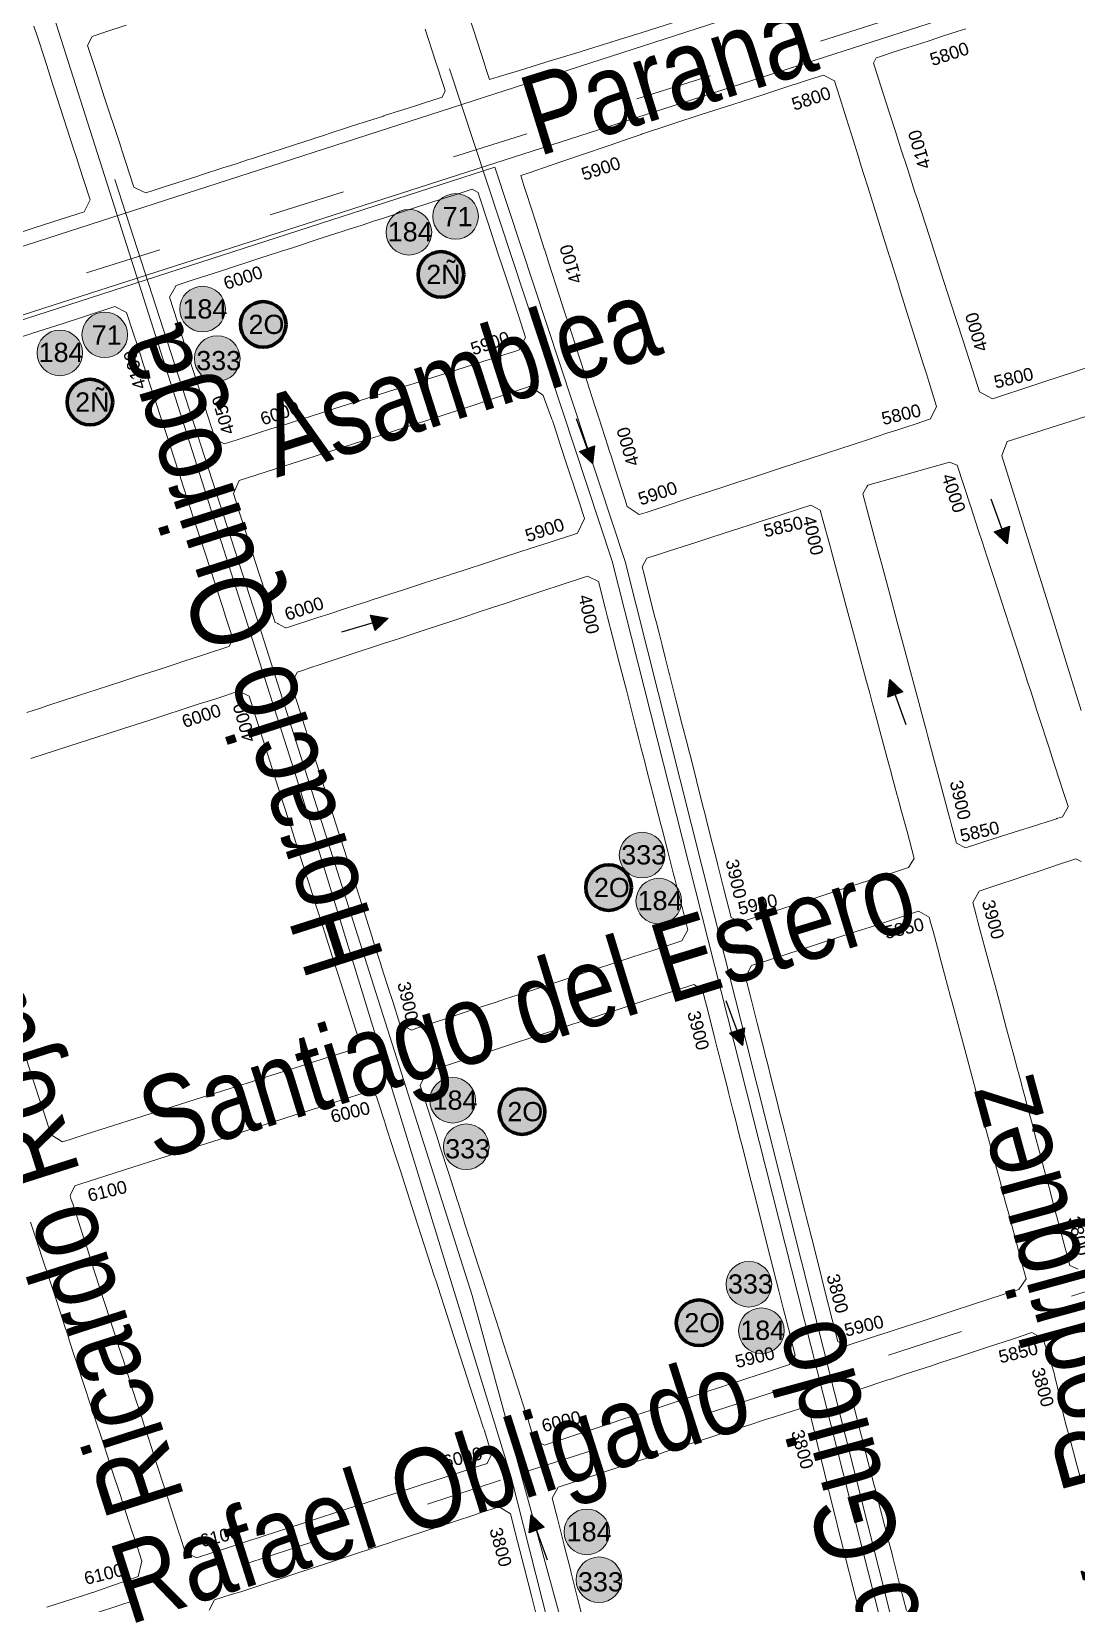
# Model space of a CAD drawing. Header units: millimetres. Extents: x 11558 to 23675, y 49449 to 61482.
# Drawn here: x 14873.7 to 15199.6, y 57527.7 to 58018 of the extents above; entities that cross this region are included whole.
import ezdxf

# ---------------------------------------------------------------- set-up
doc = ezdxf.new("R2010")
doc.units = ezdxf.units.MM
doc.linetypes.add('ACAD_ISO03W100', pattern=[30, 12, -18])
for name, color, linetype in [('0. plano base - nombres calles', 22, 'Continuous'), ('0. Plano Base - PLANO', 254, 'Continuous'), ('0. Plano base - sentido calles', 253, 'Continuous'), ('0.BARRIOS - DIVISIÓN', 12, 'ACAD_ISO03W100'), ('7. puesta en valor CC la lucila', 212, 'Continuous'), ('numeración', 7, 'Continuous')]:
    doc.layers.add(name, color=color, linetype=linetype)
for name, color, linetype, true_color in [('Linea 175', 7, 'Continuous', 0x1090da), ('Linea 184 IDA', 7, 'Continuous', 0x3d3d3d), ('Linea 184 REGRESO', 7, 'Continuous', 0x18f75b), ('Linea 707 - ex333', 7, 'Continuous', 0xad002b), ('Linea 707 - ex333 -', 7, 'Continuous', 0x616161), ('Linea 71 IDA', 7, 'Continuous', 0xff2424), ('Linea 71 REGRESO', 7, 'Continuous', 0x2e62ff)]:
    doc.layers.add(name, color=color, linetype=linetype, true_color=true_color)
doc.layers.get('7. puesta en valor CC la lucila').off()
doc.styles.get("Standard").update_dxf_attribs({"font": 'arial.ttf'})

# ---------------------------------------------------------------- blocks, each defined once
blk = doc.blocks.new('MANZANAS')
at = {"layer": '0. Plano Base - PLANO', "color": 0, "linetype": 'Continuous', "lineweight": 5}
for points in [[(5633725.28, 6179560.55), (5633731.22, 6179554.72), (5633738.44, 6179547.64), (5633740.03, 6179546.07), (5633742.38, 6179543.77), (5633744.34, 6179545.69), (5633749.32, 6179550.6), (5633756.44, 6179557.61), (5633763.4, 6179564.46), (5633768.06, 6179569.05), (5633770.63, 6179571.58), (5633770.76, 6179571.71), (5633777.58, 6179578.42), (5633777.84, 6179578.68), (5633784.83, 6179585.79)], [(5633955.19, 6179556.17), (5633945.98, 6179546.72), (5633939.21, 6179539.77), (5633934.87, 6179535.32), (5633933.25, 6179533.65), (5633931.33, 6179531.68), (5633927.43, 6179527.68), (5633922.89, 6179527.73), (5633917.99, 6179532.57), (5633910.73, 6179539.74), (5633902.17, 6179548.19), (5633894.74, 6179555.53), (5633886.63, 6179563.54), (5633878.02, 6179572.04), (5633876.26, 6179573.78), (5633870.81, 6179579.17), (5633866.41, 6179583.51), (5633863.92, 6179585.97), (5633862.16, 6179587.71), (5633857.6, 6179592.21), (5633851.56, 6179598.18), (5633847.18, 6179602.5), (5633846.23, 6179603.44), (5633846.2, 6179605.31), (5633847.21, 6179606.34), (5633850.14, 6179609.31), (5633853.52, 6179612.74), (5633855.51, 6179614.76), (5633858.4, 6179617.69), (5633861.49, 6179620.83), (5633864.88, 6179624.27), (5633866.84, 6179626.26)], [(5633996.84, 6179454.21), (5633986.68, 6179464.45), (5633975.99, 6179475.22), (5633938.21, 6179513.27), (5633938.12, 6179513.36), (5633937.59, 6179518), (5634005.22, 6179585.82)], [(5633633.96, 6179506.54), (5633629.13, 6179501.59), (5633626.17, 6179498.55), (5633626.27, 6179495.35), (5633631.59, 6179490.14), (5633638.71, 6179483.17), (5633648.53, 6179473.55), (5633650.5, 6179471.62), (5633650.81, 6179471.31), (5633659.47, 6179462.82), (5633662.53, 6179462.97), (5633663.59, 6179463.01), (5633665.23, 6179464.68), (5633667.51, 6179466.99), (5633675.49, 6179475.07), (5633676.13, 6179475.72), (5633681.24, 6179480.91), (5633683.13, 6179482.82), (5633684.78, 6179484.49), (5633687.21, 6179486.95), (5633687.87, 6179487.62), (5633690.14, 6179489.93), (5633697.28, 6179497.15), (5633702.32, 6179502.26), (5633702.46, 6179502.41), (5633704.24, 6179504.21), (5633706.44, 6179506.43), (5633709.28, 6179509.32), (5633711.15, 6179511.21), (5633718.27, 6179518.42), (5633718.37, 6179518.53), (5633718.5, 6179518.66), (5633725.37, 6179525.61), (5633727.67, 6179527.95), (5633731.08, 6179531.4), (5633731.77, 6179532.11), (5633731.67, 6179534.25), (5633730.91, 6179535.01), (5633724.76, 6179541.1), (5633717.32, 6179548.47)], [(5633630.25, 6179429.67), (5633637.24, 6179436.78), (5633642.22, 6179441.83), (5633649.18, 6179448.9), (5633649.16, 6179453), (5633644.39, 6179457.71), (5633641.47, 6179460.59), (5633639.28, 6179462.76), (5633637.44, 6179464.57), (5633623.01, 6179478.82), (5633622.08, 6179479.75), (5633619.04, 6179482.75), (5633615.89, 6179485.85), (5633611.38, 6179490.31), (5633608.64, 6179493.01)], [(5633645.59, 6179400.94), (5633652.22, 6179407.66), (5633652.4, 6179407.85), (5633659.4, 6179414.95), (5633664.38, 6179420), (5633671.34, 6179427.06), (5633675.45, 6179427.1), (5633680.22, 6179422.41), (5633683.15, 6179419.53), (5633685.35, 6179417.37), (5633687.19, 6179415.56), (5633701.65, 6179401.34), (5633702.59, 6179400.42), (5633705.64, 6179397.43), (5633708.79, 6179394.33), (5633713.31, 6179389.88), (5633716.05, 6179387.19), (5633716.8, 6179386.45), (5633718.95, 6179384.33), (5633721.1, 6179382.22), (5633723.32, 6179380.04), (5633732, 6179371.52), (5633738.94, 6179364.69), (5633745.9, 6179357.85), (5633746.33, 6179357.42), (5633750.76, 6179353.07), (5633751.19, 6179352.65), (5633751.8, 6179352.05), (5633751.87, 6179349.44), (5633751.3, 6179348.85), (5633747.11, 6179344.59), (5633746.37, 6179343.84), (5633744.79, 6179342.22), (5633741.69, 6179339.07), (5633739, 6179336.33), (5633736.21, 6179333.49), (5633731.11, 6179328.3), (5633730.16, 6179327.33), (5633726.94, 6179324.06), (5633724.11, 6179321.17), (5633717, 6179313.93), (5633710.16, 6179306.97), (5633708.28, 6179305.05), (5633705.37, 6179302.09)], [(5634076.31, 6179299.12), (5634073.47, 6179298.99), (5634068.62, 6179304.29), (5634066.17, 6179306.97), (5634062.87, 6179310.59), (5634062.67, 6179310.81), (5634059.1, 6179314.72), (5634056.98, 6179317.04), (5634053.94, 6179320.37), (5634051.21, 6179323.36), (5634048.74, 6179326.06), (5634045.26, 6179329.88), (5634042.59, 6179332.8), (5634039.5, 6179336.19), (5634036.67, 6179339.27), (5634034.11, 6179342.07), (5634033.67, 6179342.56), (5634031.22, 6179345.24), (5634031.11, 6179345.36), (5634027.8, 6179348.99), (5634021.92, 6179355.41), (5634016.1, 6179361.78), (5634012.49, 6179365.71), (5634010.2, 6179368.21), (5634010.16, 6179368.25), (5634004.31, 6179374.63), (5633998.6, 6179380.87), (5633997.13, 6179382.47), (5633994.41, 6179385.43), (5633994.57, 6179389.59), (5633996.51, 6179391.59), (5633998.79, 6179393.95), (5633999.95, 6179395.14), (5634001.85, 6179397.1), (5634005.44, 6179400.8), (5634007.82, 6179403.26), (5634010.9, 6179406.43), (5634011.61, 6179407.16), (5634012.23, 6179407.79), (5634016.64, 6179412.34), (5634018.47, 6179412.38)], [(5633713.07, 6179289.87), (5633713.78, 6179290.59), (5633715.9, 6179292.74), (5633722.02, 6179298.96), (5633728.24, 6179305.26), (5633730.63, 6179307.69), (5633734.15, 6179311.26), (5633740.44, 6179317.64), (5633751.6, 6179328.97), (5633754.42, 6179331.83), (5633756.07, 6179333.51), (5633760.66, 6179338.16), (5633760.95, 6179338.46), (5633764.48, 6179338.51), (5633770.36, 6179332.67), (5633776.44, 6179326.64), (5633782.76, 6179320.36), (5633785.72, 6179317.42), (5633788.64, 6179314.52), (5633794.72, 6179308.48), (5633801.16, 6179302.09), (5633807.14, 6179296.14), (5633808.09, 6179295.2), (5633810.59, 6179292.72), (5633813.47, 6179289.86), (5633816.05, 6179287.3), (5633819.42, 6179283.95), (5633826.59, 6179276.83), (5633829.13, 6179274.31), (5633843.75, 6179259.79), (5633843.76, 6179255.45), (5633837.16, 6179248.82), (5633829.96, 6179241.59), (5633823.02, 6179234.63), (5633820.8, 6179232.4), (5633816.92, 6179228.5), (5633810.7, 6179222.25), (5633799.34, 6179210.85), (5633799.1, 6179210.62), (5633792.12, 6179203.61), (5633782.42, 6179193.87), (5633778.26, 6179189.69), (5633776.89, 6179188.31), (5633776.67, 6179188.33), (5633772.82, 6179188.66), (5633772.64, 6179188.83), (5633767.26, 6179194.09), (5633764.04, 6179197.25), (5633761.39, 6179199.84), (5633758.76, 6179202.41), (5633755.09, 6179206.01)], [(5634077.82, 6179179.99), (5634072.98, 6179185.46), (5634072.12, 6179186.43), (5634068.7, 6179190.26), (5634066.42, 6179192.78), (5634065.48, 6179193.82), (5634063.36, 6179196.17), (5634060.59, 6179199.23), (5634054.85, 6179205.59), (5634051.92, 6179208.88), (5634050.71, 6179210.23), (5634049.03, 6179212.11), (5634044.35, 6179217.33), (5634043.18, 6179218.64), (5634040.37, 6179221.78), (5634038.19, 6179224.22), (5634037.24, 6179225.28), (5634036.75, 6179225.83), (5634032.85, 6179230.2), (5634032.49, 6179230.6), (5634032.28, 6179230.83), (5634032.29, 6179233.69), (5634032.95, 6179234.36), (5634039.54, 6179241.1), (5634040.44, 6179242.01), (5634043.53, 6179245.17), (5634049.57, 6179251.34), (5634051.47, 6179253.28), (5634055.57, 6179257.47), (5634059.45, 6179261.44), (5634061.78, 6179263.82), (5634062.86, 6179264.93), (5634067.96, 6179270.14), (5634072.54, 6179274.98), (5634076.62, 6179274.81), (5634084.84, 6179266.64), (5634085.35, 6179266.04), (5634086.96, 6179264.12), (5634089.71, 6179260.85), (5634093.51, 6179256.35), (5634095.48, 6179254.19), (5634097.51, 6179251.98), (5634101.33, 6179247.81), (5634103.6, 6179245.34), (5634107.27, 6179241.32)], [(5633988.46, 6179132.35), (5633985.37, 6179135.83), (5633979.65, 6179142.25), (5633979.28, 6179142.67), (5633974.09, 6179148.5), (5633973.74, 6179148.89), (5633968.08, 6179155.25), (5633963.71, 6179160.15), (5633963.74, 6179164.08), (5633971.49, 6179171.99), (5633974.11, 6179174.67), (5633977.2, 6179177.82), (5633983.15, 6179183.9), (5633989.25, 6179190.13), (5633995.16, 6179196.15), (5633998.56, 6179199.59), (5634001.38, 6179202.43), (5634003.3, 6179204.37), (5634003.96, 6179205.04), (5634007.53, 6179208.64), (5634011.41, 6179212.57), (5634013.47, 6179214.65), (5634019.24, 6179220.47), (5634020.13, 6179221.37), (5634022.34, 6179221.22), (5634023.24, 6179220.19), (5634029.13, 6179213.46), (5634035.66, 6179206.02), (5634038.94, 6179202.28), (5634040.06, 6179201.01), (5634042.37, 6179198.37), (5634045.14, 6179195.22), (5634047.83, 6179192.16), (5634051.35, 6179188.17), (5634053.69, 6179185.53), (5634059.6, 6179178.9), (5634065.08, 6179172.75)], [(5633779.62, 6179161.57), (5633781.53, 6179159.7), (5633783.85, 6179157.44), (5633787.55, 6179153.81), (5633794.08, 6179147.43), (5633794.77, 6179146.76), (5633797.36, 6179144.22), (5633800.01, 6179141.64), (5633803.38, 6179138.34), (5633803.47, 6179138.25), (5633806.41, 6179135.37), (5633807.56, 6179134.25), (5633810.92, 6179130.96), (5633812.54, 6179129.38), (5633818.66, 6179123.4), (5633824.94, 6179117.25), (5633831.22, 6179111.11), (5633831.93, 6179110.42), (5633834.57, 6179107.84), (5633837.32, 6179105.15), (5633838.02, 6179104.46), (5633843.6, 6179099.01), (5633849.73, 6179093.01), (5633856.01, 6179086.88), (5633859.18, 6179083.77), (5633860.42, 6179078.94), (5633852.49, 6179070.48), (5633850.13, 6179068.04), (5633850.08, 6179067.99), (5633847.51, 6179065.38), (5633847.46, 6179065.33), (5633839.57, 6179057.33)], [(5633884.85, 6179079.83), (5633884.87, 6179083.53), (5633888.75, 6179087.32), (5633890.94, 6179089.47), (5633893.06, 6179091.63), (5633896.96, 6179095.63), (5633899.06, 6179097.78), (5633904.03, 6179102.86), (5633911.05, 6179110.04), (5633917.99, 6179117.15), (5633925.08, 6179124.4), (5633925.93, 6179125.27), (5633940.01, 6179139.68), (5633944.68, 6179144.46), (5633945.89, 6179145.7), (5633950.22, 6179150.12), (5633954.43, 6179149.85), (5633960.35, 6179143.2), (5633966.11, 6179136.73), (5633971.96, 6179130.16), (5633973.4, 6179128.54), (5633975.98, 6179125.64)]]:
    blk.add_lwpolyline(points, dxfattribs=at)
for points in [[(5633847.89, 6179446.47), (5633846.32, 6179444.87), (5633841.87, 6179445.41), (5633840.13, 6179447.14), (5633833.31, 6179453.89), (5633830.11, 6179457.05), (5633828.86, 6179458.29), (5633827.78, 6179459.36), (5633821.25, 6179465.82), (5633818.7, 6179468.34), (5633814.29, 6179472.71), (5633808.65, 6179478.28), (5633807.05, 6179479.87), (5633799.71, 6179487.14), (5633796.3, 6179490.51), (5633792.64, 6179494.13), (5633785.21, 6179501.48), (5633782.4, 6179504.27), (5633781.95, 6179504.71), (5633781.85, 6179504.81), (5633775.93, 6179510.67), (5633768.74, 6179517.78), (5633767.15, 6179519.35), (5633764.82, 6179521.67), (5633766.71, 6179523.65), (5633771.54, 6179528.71), (5633778.44, 6179535.93), (5633785.19, 6179542.99), (5633789.71, 6179547.72), (5633792.21, 6179550.33), (5633792.33, 6179550.46), (5633798.94, 6179557.37), (5633799.19, 6179557.64), (5633806.2, 6179564.73), (5633813.22, 6179571.83), (5633817.99, 6179576.65), (5633820.16, 6179578.85), (5633827.34, 6179586.11), (5633827.67, 6179586.44), (5633830.91, 6179589.72), (5633831.89, 6179590.71), (5633834.15, 6179593), (5633837.98, 6179593.01), (5633839.48, 6179591.5), (5633840.12, 6179590.86), (5633846.77, 6179584.17), (5633850.17, 6179580.75), (5633855.56, 6179575.34), (5633857.43, 6179573.46), (5633864.37, 6179566.48), (5633864.86, 6179565.99), (5633869.35, 6179561.48), (5633871.37, 6179559.45), (5633878.24, 6179552.54), (5633878.44, 6179552.34), (5633885.49, 6179545.25), (5633885.61, 6179545.13), (5633892.56, 6179538.14), (5633899.54, 6179531.13), (5633902.98, 6179527.67), (5633905.81, 6179524.83), (5633907.32, 6179523.3), (5633913.08, 6179517.52), (5633913.22, 6179513.22), (5633909.9, 6179509.83), (5633907.57, 6179507.44), (5633905.46, 6179505.29), (5633903.19, 6179502.97), (5633898.71, 6179498.4), (5633896.34, 6179495.98), (5633891.47, 6179491), (5633890.45, 6179489.96), (5633888.87, 6179488.34), (5633885.54, 6179484.94), (5633883.42, 6179482.77), (5633881.4, 6179480.7), (5633879.24, 6179478.5), (5633877.42, 6179476.64), (5633872.76, 6179471.88), (5633869.2, 6179468.25), (5633865.33, 6179464.29), (5633858.4, 6179457.21), (5633851.61, 6179450.27)], [(5633724.32, 6179407.8), (5633721.33, 6179404.8), (5633718.13, 6179404.85), (5633712.84, 6179410.09), (5633705.76, 6179417.1), (5633696, 6179426.78), (5633694.04, 6179428.72), (5633693.73, 6179429.02), (5633685.11, 6179437.56), (5633685.21, 6179440.63), (5633685.24, 6179441.68), (5633686.88, 6179443.34), (5633689.15, 6179445.66), (5633697.12, 6179453.76), (5633697.76, 6179454.41), (5633702.87, 6179459.6), (5633704.75, 6179461.51), (5633706.4, 6179463.19), (5633708.82, 6179465.65), (5633709.49, 6179466.33), (5633711.75, 6179468.63), (5633718.87, 6179475.87), (5633723.91, 6179480.99), (5633724.05, 6179481.14), (5633725.83, 6179482.94), (5633728.02, 6179485.17), (5633730.86, 6179488.06), (5633732.73, 6179489.96), (5633739.83, 6179497.18), (5633739.93, 6179497.28), (5633740.06, 6179497.42), (5633746.92, 6179504.38), (5633749.22, 6179506.72), (5633752.62, 6179510.18), (5633753.31, 6179510.88), (5633755.46, 6179510.82), (5633756.23, 6179510.06), (5633762.41, 6179504.01), (5633769.89, 6179496.68), (5633772.6, 6179494.02), (5633777.12, 6179489.6), (5633784.52, 6179482.35), (5633789.47, 6179477.51), (5633789.45, 6179473.18), (5633788.38, 6179472.1), (5633787.14, 6179470.86), (5633784.2, 6179467.91), (5633782.97, 6179466.67), (5633776.71, 6179460.39), (5633769.77, 6179453.42), (5633767.5, 6179451.15), (5633767.23, 6179450.88), (5633765.2, 6179448.84), (5633762.92, 6179446.55), (5633761.09, 6179444.71), (5633760.94, 6179444.55), (5633758.83, 6179442.44), (5633755.63, 6179439.23), (5633748.58, 6179432.15), (5633746.45, 6179430.01), (5633744.01, 6179427.56), (5633741.44, 6179424.98), (5633734.48, 6179418), (5633732.1, 6179415.61), (5633729.21, 6179412.7)], [(5633987.15, 6179402.21), (5633984.5, 6179399.54), (5633981.37, 6179399.56), (5633977.17, 6179404.13), (5633976.31, 6179405.08), (5633974.98, 6179406.54), (5633968.44, 6179413.68), (5633965.16, 6179417.26), (5633963.58, 6179418.98), (5633962.21, 6179420.48), (5633959.98, 6179422.92), (5633957.84, 6179425.25), (5633956.67, 6179426.53), (5633954.28, 6179429.14), (5633950.67, 6179433.09), (5633939.05, 6179445.79), (5633933.21, 6179452.16), (5633927.37, 6179458.53), (5633921.45, 6179465.01), (5633915.61, 6179471.38), (5633909.83, 6179477.7), (5633905.23, 6179482.73), (5633905.34, 6179485.31), (5633905.36, 6179485.92), (5633912.7, 6179492.78), (5633914.99, 6179494.91), (5633918.5, 6179498.2), (5633923.86, 6179503.2), (5633924.66, 6179503.96), (5633927.18, 6179504.28), (5633936.94, 6179494.72), (5633942.55, 6179489.2), (5633945.11, 6179486.68), (5633948.5, 6179483.34), (5633956.58, 6179475.39), (5633959.28, 6179472.72), (5633964.53, 6179467.56), (5633973.09, 6179459.13), (5633976.07, 6179456.19), (5633977.86, 6179454.44), (5633980.3, 6179452.03), (5633984.55, 6179447.85), (5633988.75, 6179443.72), (5633990.49, 6179442), (5633993.52, 6179439.01), (5633996.53, 6179436.05), (5634001.76, 6179430.91), (5634002.3, 6179430.37), (5634002.56, 6179430.12), (5634005.62, 6179427.11), (5634007, 6179425.74), (5634007.05, 6179425.7), (5634006.92, 6179422.09), (5634005.63, 6179420.79), (5634005.56, 6179420.72), (5634002.65, 6179417.79), (5634001.97, 6179417.11), (5634001.47, 6179416.6), (5633995.49, 6179410.6), (5633989.23, 6179404.3)], [(5633932.87, 6179346.56), (5633929.73, 6179346.56), (5633925.85, 6179350.92), (5633923.37, 6179353.7), (5633920.78, 6179356.61), (5633918.49, 6179359.19), (5633917.62, 6179360.17), (5633912.38, 6179366.04), (5633912, 6179366.47), (5633909.53, 6179369.25), (5633907.13, 6179371.94), (5633906.21, 6179372.98), (5633900.39, 6179379.5), (5633900.05, 6179379.89), (5633894.71, 6179385.89), (5633894.47, 6179386.16), (5633891.71, 6179389.26), (5633889.29, 6179391.97), (5633888.77, 6179392.55), (5633883.1, 6179398.91), (5633877.69, 6179404.99), (5633877.22, 6179405.52), (5633876.39, 6179406.45), (5633874.33, 6179408.76), (5633871.44, 6179412.01), (5633868.87, 6179414.9), (5633866.63, 6179417.41), (5633865.45, 6179418.73), (5633859.79, 6179425.09), (5633857.45, 6179427.71), (5633856.56, 6179428.72), (5633854.65, 6179430.86), (5633854.72, 6179433.9), (5633857.83, 6179437.05), (5633859.71, 6179438.95), (5633866.22, 6179445.54), (5633868.74, 6179448.09), (5633872.28, 6179451.67), (5633878.32, 6179457.77), (5633878.94, 6179458.41), (5633881.06, 6179460.56), (5633885.16, 6179464.7), (5633890.13, 6179469.73), (5633892.5, 6179472.13), (5633895.81, 6179472.14), (5633901.61, 6179465.82), (5633903.66, 6179463.6), (5633904.52, 6179462.65), (5633908.94, 6179457.85), (5633914.92, 6179451.33), (5633918.16, 6179447.79), (5633920.59, 6179445.15), (5633922.7, 6179442.85), (5633926.49, 6179438.72), (5633932.71, 6179431.94), (5633933.22, 6179431.38), (5633935.78, 6179428.6), (5633938.09, 6179426.07), (5633940.45, 6179423.51), (5633944.02, 6179419.62), (5633949.99, 6179413.11), (5633950.8, 6179412.23), (5633953.1, 6179409.72), (5633953.16, 6179409.66), (5633953.26, 6179409.55), (5633955.64, 6179406.95), (5633958.14, 6179404.23), (5633958.3, 6179404.06), (5633961.65, 6179400.41), (5633966.03, 6179395.63), (5633971.89, 6179389.24), (5633971.64, 6179385.9), (5633965.88, 6179380.05), (5633958.9, 6179372.97), (5633955.34, 6179369.36), (5633952.57, 6179366.55), (5633946.73, 6179360.62)], [(5633765.48, 6179363.32), (5633764.91, 6179362.73), (5633764.74, 6179362.73), (5633762.18, 6179362.75), (5633762.03, 6179362.75), (5633760.98, 6179362.75), (5633760.83, 6179362.89), (5633758.03, 6179365.66), (5633746.61, 6179376.94), (5633743.27, 6179380.24), (5633735.78, 6179387.64), (5633733.83, 6179389.56), (5633733.68, 6179389.71), (5633730.99, 6179392.37), (5633730.73, 6179396.77), (5633741.08, 6179407.19), (5633742.97, 6179409.09), (5633750.2, 6179416.39), (5633757.33, 6179423.57), (5633764.24, 6179430.52), (5633771.51, 6179437.86), (5633773.82, 6179440.18), (5633778.5, 6179444.9), (5633783.23, 6179449.7), (5633785.54, 6179452.09), (5633787.7, 6179454.33), (5633792.57, 6179459.37), (5633796.65, 6179463.61), (5633797.74, 6179464.73), (5633798.29, 6179464.65), (5633799.18, 6179464.52), (5633800.49, 6179464.33), (5633801.85, 6179464.14), (5633802.61, 6179464.03), (5633808.46, 6179458.76), (5633808.96, 6179458.27), (5633809.06, 6179458.16), (5633809.7, 6179457.54), (5633815.11, 6179452.23), (5633815.59, 6179451.77), (5633818.01, 6179449.39), (5633819.41, 6179448.02), (5633822.72, 6179444.78), (5633823.31, 6179444.2), (5633824.78, 6179442.76), (5633828.11, 6179439.5), (5633830.37, 6179437.28), (5633831.73, 6179435.95), (5633831.9, 6179430.8), (5633830.85, 6179429.73), (5633827.29, 6179426.11), (5633827.01, 6179425.84), (5633825.21, 6179424.01), (5633821.06, 6179419.78), (5633818.68, 6179417.36), (5633815.16, 6179413.79), (5633808.91, 6179407.45), (5633807.91, 6179406.42), (5633805.44, 6179403.91), (5633802.74, 6179401.18), (5633802.56, 6179400.99), (5633796.77, 6179395.11), (5633791.47, 6179389.72), (5633790.71, 6179388.95), (5633784.71, 6179382.85), (5633783.64, 6179381.77), (5633780.96, 6179379.05), (5633778.54, 6179376.59), (5633774.72, 6179372.7), (5633772.18, 6179370.13), (5633771.5, 6179369.44)], [(5633855.18, 6179269.47), (5633853.35, 6179269.47), (5633848.14, 6179274.65), (5633846.52, 6179276.26), (5633846.35, 6179276.43), (5633840.06, 6179282.68), (5633839.21, 6179283.53), (5633834.06, 6179288.65), (5633833.19, 6179289.52), (5633830.49, 6179292.2), (5633827.81, 6179294.87), (5633826.9, 6179295.77), (5633824.16, 6179298.5), (5633820.75, 6179301.89), (5633814.75, 6179307.86), (5633810.87, 6179311.71), (5633808.55, 6179314.02), (5633802.25, 6179320.28), (5633796.18, 6179326.31), (5633790.09, 6179332.38), (5633783.91, 6179338.52), (5633781.37, 6179341.05), (5633778.03, 6179344.36), (5633774.47, 6179347.91), (5633774.32, 6179352.1), (5633775.52, 6179353.33), (5633777.11, 6179354.95), (5633777.27, 6179355.12), (5633779.58, 6179357.49), (5633782.13, 6179360.11), (5633785.83, 6179363.9), (5633788.53, 6179366.67), (5633791.87, 6179370.09), (5633794.36, 6179372.65), (5633796.56, 6179374.91), (5633798, 6179376.38), (5633800.49, 6179378.94), (5633803.94, 6179382.47), (5633809.98, 6179388.67), (5633813.46, 6179392.23), (5633816.09, 6179394.94), (5633818.87, 6179397.78), (5633822.03, 6179401.02), (5633824.72, 6179403.78), (5633828.14, 6179407.29), (5633831.36, 6179410.59), (5633834.14, 6179413.44), (5633840.9, 6179420.38), (5633844.64, 6179420.51), (5633850.6, 6179413.86), (5633852.33, 6179411.93), (5633856.5, 6179407.27), (5633862.32, 6179400.78), (5633868.04, 6179394.4), (5633873.72, 6179388.05), (5633876, 6179385.51), (5633878.54, 6179382.64), (5633880.52, 6179380.47), (5633883.09, 6179377.59), (5633885.24, 6179375.19), (5633891.27, 6179368.47), (5633891.9, 6179367.77), (5633896.9, 6179362.18), (5633897.91, 6179361.06), (5633902.66, 6179355.76), (5633907.55, 6179350.3), (5633908.54, 6179349.2), (5633911.1, 6179346.33), (5633914.72, 6179342.29), (5633914.91, 6179342.09), (5633919.5, 6179336.96), (5633919.41, 6179333.05), (5633917.37, 6179330.95), (5633912.78, 6179326.24), (5633909.86, 6179323.25), (5633908.38, 6179321.74), (5633903.56, 6179316.79), (5633902.64, 6179315.85), (5633900.77, 6179313.94), (5633897.59, 6179310.67), (5633891.65, 6179304.58), (5633889.51, 6179302.39), (5633885.64, 6179298.42), (5633885.19, 6179297.96), (5633879.95, 6179292.58), (5633879.45, 6179292.08), (5633876.6, 6179289.16), (5633873.41, 6179285.88), (5633867.66, 6179279.99), (5633866.65, 6179278.95), (5633861.38, 6179273.55), (5633858.62, 6179270.72), (5633857.4, 6179269.47), (5633856.78, 6179269.47)], [(5634023.09, 6179244.59), (5634020.16, 6179244.58), (5634015.5, 6179249.82), (5634009.64, 6179256.41), (5634003.8, 6179262.97), (5633998.15, 6179269.32), (5633993.43, 6179274.63), (5633992.32, 6179275.87), (5633986.66, 6179282.24), (5633980.84, 6179288.78), (5633975.14, 6179295.19), (5633970.2, 6179300.74), (5633969.48, 6179301.55), (5633963.68, 6179308.07), (5633960.98, 6179311.11), (5633958.89, 6179313.45), (5633957.9, 6179314.56), (5633954.06, 6179318.89), (5633952.14, 6179321.04), (5633946.42, 6179327.47), (5633942.28, 6179332.12), (5633942.27, 6179336.19), (5633945.74, 6179339.72), (5633948.2, 6179342.23), (5633950.13, 6179344.19), (5633957, 6179351.19), (5633963.06, 6179357.34), (5633966.77, 6179361.13), (5633969.28, 6179363.68), (5633974.2, 6179368.69), (5633980.64, 6179375.24), (5633981.96, 6179375.21), (5633984.49, 6179375.14), (5633985.86, 6179373.65), (5633987.57, 6179371.78), (5633991.09, 6179367.93), (5633994.21, 6179364.51), (5633996.92, 6179361.56), (5634001.83, 6179356.18), (5634002.76, 6179355.17), (5634014.39, 6179342.44), (5634020.15, 6179336.14), (5634022.03, 6179334.09), (5634022.71, 6179333.35), (5634026.02, 6179329.73), (5634031.97, 6179323.22), (5634037.83, 6179316.81), (5634042.31, 6179311.91), (5634043.58, 6179310.52), (5634046.62, 6179307.2), (5634049.38, 6179304.18), (5634054.36, 6179298.73), (5634056.84, 6179296.01), (5634059.36, 6179293.26), (5634063.24, 6179289.02), (5634062.83, 6179285.01), (5634058.99, 6179281.1), (5634052.84, 6179274.85), (5634046.75, 6179268.66), (5634040.8, 6179262.6), (5634034.6, 6179256.3), (5634032.99, 6179254.66), (5634029.85, 6179251.46)], [(5633953.95, 6179173.76), (5633950.55, 6179173.58), (5633948.12, 6179175.98), (5633945.73, 6179178.34), (5633944.02, 6179180.04), (5633943.94, 6179180.12), (5633938.32, 6179185.67), (5633931.34, 6179192.58), (5633927.35, 6179196.53), (5633925.24, 6179198.62), (5633919, 6179204.79), (5633912.98, 6179210.75), (5633910.2, 6179213.5), (5633906.85, 6179216.82), (5633903.44, 6179220.19), (5633903.29, 6179220.34), (5633900.58, 6179223.02), (5633900.15, 6179223.44), (5633899.08, 6179224.5), (5633894.86, 6179228.68), (5633894.69, 6179228.85), (5633888.37, 6179235.1), (5633882.21, 6179241.19), (5633879.68, 6179243.7), (5633875.91, 6179247.43), (5633871.14, 6179252.15), (5633867.82, 6179255.44), (5633867.76, 6179257.34), (5633867.74, 6179257.8), (5633867.72, 6179258.32), (5633867.67, 6179260.07), (5633868.43, 6179260.85), (5633871.22, 6179263.7), (5633873.62, 6179266.15), (5633880.95, 6179273.62), (5633883.49, 6179276.2), (5633886.95, 6179279.73), (5633893, 6179285.89), (5633895.61, 6179288.56), (5633896.62, 6179289.59), (5633898.53, 6179291.53), (5633899.23, 6179292.25), (5633901.18, 6179294.23), (5633902.2, 6179295.28), (5633903.19, 6179296.28), (5633905.33, 6179298.46), (5633909.14, 6179302.35), (5633911.2, 6179304.45), (5633917.57, 6179310.95), (5633929.02, 6179322.62), (5633931.82, 6179322.35), (5633932.33, 6179322.3), (5633932.55, 6179322.05), (5633934.76, 6179319.57), (5633936.92, 6179317.14), (5633942.66, 6179310.69), (5633944.67, 6179308.43), (5633945.97, 6179306.97), (5633948.5, 6179304.14), (5633952.87, 6179299.22), (5633954.16, 6179297.78), (5633957.87, 6179293.61), (5633959.92, 6179291.3), (5633963.5, 6179287.28), (5633965.6, 6179284.92), (5633970.62, 6179279.28), (5633971.58, 6179278.2), (5633977.35, 6179271.72), (5633983.42, 6179264.9), (5633994.64, 6179252.3), (5633996.58, 6179250.11), (5634000.29, 6179245.95), (5634006.02, 6179239.51), (5634008.12, 6179237.15), (5634010.36, 6179234.63), (5634010.13, 6179231.27), (5634009.17, 6179230.28), (5634005.54, 6179226.57), (5634000.1, 6179221), (5633996.45, 6179217.26), (5633995.45, 6179216.24), (5633994.57, 6179215.35), (5633994.5, 6179215.27), (5633990.34, 6179211.01), (5633988.27, 6179208.9), (5633984.36, 6179204.89), (5633983.45, 6179203.95), (5633980.91, 6179201.36), (5633978.35, 6179198.74), (5633976.72, 6179197.07), (5633976.45, 6179196.79), (5633972.15, 6179192.39), (5633968.75, 6179188.91), (5633966.2, 6179186.3)], [(5633873.83, 6179092.51), (5633870, 6179092.36), (5633868.66, 6179093.69), (5633866.16, 6179096.16), (5633865.53, 6179096.77), (5633859.84, 6179102.4), (5633859.34, 6179102.89), (5633857.53, 6179104.68), (5633853.25, 6179108.91), (5633848, 6179114.08), (5633846.95, 6179115.13), (5633843.54, 6179118.49), (5633840.8, 6179121.2), (5633837.28, 6179124.67), (5633834.58, 6179127.34), (5633830.5, 6179131.36), (5633830.45, 6179131.42), (5633828.27, 6179133.57), (5633825.24, 6179136.57), (5633822.3, 6179139.47), (5633819.78, 6179141.96), (5633816.01, 6179145.68), (5633813.06, 6179148.6), (5633810.07, 6179151.54), (5633809.78, 6179151.84), (5633803.8, 6179157.74), (5633799.27, 6179162.21), (5633797.71, 6179163.75), (5633794.29, 6179167.13), (5633791.54, 6179169.85), (5633789.86, 6179171.51), (5633788.69, 6179172.66), (5633787.65, 6179173.69), (5633786.73, 6179174.6), (5633786.72, 6179177.95), (5633787.86, 6179179.11), (5633807.97, 6179199.48), (5633814.1, 6179205.68), (5633820.14, 6179211.8), (5633826.11, 6179217.82), (5633831.49, 6179223.24), (5633832.22, 6179223.98), (5633837.44, 6179229.25), (5633840.02, 6179231.85), (5633841.85, 6179233.68), (5633842.44, 6179234.28), (5633845.14, 6179237), (5633845.87, 6179237.74), (5633847.04, 6179238.92), (5633847.83, 6179239.71), (5633854.09, 6179246.02), (5633854.26, 6179246.2), (5633854.36, 6179246.2), (5633857.17, 6179246.16), (5633857.48, 6179245.85), (5633858.05, 6179245.29), (5633863.3, 6179240.1), (5633863.59, 6179239.82), (5633865.37, 6179238.06), (5633870.62, 6179232.87), (5633872.51, 6179231.01), (5633874.87, 6179228.68), (5633877.78, 6179225.8), (5633884.86, 6179218.81), (5633891.86, 6179211.89), (5633899.09, 6179204.75), (5633900.34, 6179203.51), (5633903.54, 6179200.35), (5633906.18, 6179197.74), (5633913.26, 6179190.75), (5633920.45, 6179183.64), (5633925.08, 6179179.07), (5633927.49, 6179176.69), (5633934.62, 6179169.65), (5633934.96, 6179169.31), (5633938.24, 6179166.07), (5633940.62, 6179163.72), (5633940.69, 6179160.39), (5633937.3, 6179156.95), (5633930.09, 6179149.64), (5633926.22, 6179145.71), (5633924.4, 6179143.86), (5633919.2, 6179138.58), (5633916.63, 6179135.97), (5633913, 6179132.28), (5633912.86, 6179132.14), (5633907.06, 6179126.25), (5633900.94, 6179120.04), (5633895.05, 6179114.06), (5633889.15, 6179108.07), (5633888.3, 6179107.21), (5633886.02, 6179104.89), (5633883.36, 6179102.19), (5633882.55, 6179101.37), (5633880.24, 6179099.02), (5633877.62, 6179096.37)]]:
    blk.add_lwpolyline(points, close=True, dxfattribs=at)
blk = doc.blocks.new('71 ida')
at = {"layer": 'Linea 71 IDA', "lineweight": 211, "true_color": 0xededed}
h = blk.add_hatch(color=7, dxfattribs=at)
h.dxf.hatch_style = 1
edge = h.paths.add_edge_path()
edge.add_arc((0, 0), 7.11, 0, 360)
at = {"layer": 'Linea 71 IDA', "lineweight": 9}
blk.add_circle((0, 0), 7.11, dxfattribs=at)
at = {"layer": 'Linea 71 IDA', "lineweight": 15, "insert": (-4.06, 2.93), "char_height": 6, "attachment_point": 1}
blk.add_mtext_dynamic_manual_height_columns('71', width=16.4579, gutter_width=12.5, heights=[0], dxfattribs=at)
blk = doc.blocks.new('184 ida')
at = {"layer": 'Linea 184 IDA', "lineweight": 211, "true_color": 0xededed}
h = blk.add_hatch(color=7, dxfattribs=at)
h.dxf.hatch_style = 1
edge = h.paths.add_edge_path()
edge.add_arc((0, 0), 7.11, 0, 360)
at = {"layer": 'Linea 184 IDA', "lineweight": 9}
blk.add_circle((0, 0), 7.11, dxfattribs=at)
at = {"layer": 'Linea 184 IDA', "lineweight": 15, "insert": (-6.6, 3.17), "char_height": 6, "attachment_point": 1}
blk.add_mtext_dynamic_manual_height_columns('184', width=16.4579, gutter_width=12.5, heights=[0], dxfattribs=at)
blk = doc.blocks.new('184 vuelta')
at = {"layer": 'Linea 184 REGRESO', "lineweight": 211, "true_color": 0xededed}
h = blk.add_hatch(color=7, dxfattribs=at)
h.dxf.hatch_style = 1
edge = h.paths.add_edge_path()
edge.add_arc((0, 0), 7.11, 0, 360)
at = {"layer": 'Linea 184 REGRESO', "lineweight": 9}
blk.add_circle((0, 0), 7.11, dxfattribs=at)
at = {"layer": 'Linea 184 REGRESO', "lineweight": 15, "insert": (-6.26, 3.05), "char_height": 6, "attachment_point": 1}
blk.add_mtext_dynamic_manual_height_columns('184', width=16.4579, gutter_width=12.5, heights=[0], dxfattribs=at)
blk = doc.blocks.new('707 ida')
at = {"layer": 'Linea 707 - ex333', "lineweight": 211, "true_color": 0xededed}
h = blk.add_hatch(color=7, dxfattribs=at)
h.dxf.hatch_style = 1
edge = h.paths.add_edge_path()
edge.add_arc((-10.26, 6.45), 7.11, 0, 360)
at = {"layer": 'Linea 707 - ex333', "lineweight": 9}
blk.add_circle((-10.26, 6.45), 7.11, dxfattribs=at)
at = {"layer": 'Linea 707 - ex333', "lineweight": 211, "insert": (-16.82, 8.81), "char_height": 6, "attachment_point": 1}
blk.add_mtext_dynamic_manual_height_columns('333', width=27.2677, gutter_width=12.5, heights=[0], dxfattribs=at)
blk = doc.blocks.new('333')
at = {"layer": 'Linea 707 - ex333 -', "lineweight": 211, "true_color": 0xededed}
h = blk.add_hatch(color=7, dxfattribs=at)
h.dxf.hatch_style = 1
edge = h.paths.add_edge_path()
edge.add_arc((0, 0), 7.11, 0, 360)
at = {"layer": 'Linea 707 - ex333 -', "lineweight": 9}
blk.add_circle((0, 0), 7.11, dxfattribs=at)
at = {"layer": 'Linea 707 - ex333 -', "lineweight": 211, "insert": (-6.52, 3.09), "char_height": 6, "attachment_point": 1}
blk.add_mtext_dynamic_manual_height_columns('333', width=8.9102, gutter_width=12.5, heights=[0], dxfattribs=at)

msp = doc.modelspace()

# ---------------------------------------------------------------- hatches: boundary and pattern name
at = {"layer": '0. Plano base - sentido calles', "linetype": 'Continuous', "lineweight": 25, "ltscale": 2, "true_color": 0x1a1a1a}
h = msp.add_hatch(color=250, dxfattribs=at)
h.dxf.hatch_style = 1
h.paths.add_polyline_path([(15048.68, 57883.16), (15049.32, 57888.71), (15046.97, 57887.86)])
h.paths.add_polyline_path([(15048.68, 57883.16), (15046.97, 57887.86), (15044.62, 57887)])
h = msp.add_hatch(color=250, dxfattribs=at)
h.dxf.hatch_style = 1
h.paths.add_polyline_path([(15178.02, 57858.11), (15178.66, 57863.66), (15176.31, 57862.81)])
h.paths.add_polyline_path([(15178.02, 57858.11), (15176.31, 57862.81), (15173.96, 57861.95)])
h = msp.add_hatch(color=250, dxfattribs=at)
h.dxf.hatch_style = 1
h.paths.add_polyline_path([(14984.95, 57834.95), (14979.44, 57835.93), (14980.15, 57833.53)])
h.paths.add_polyline_path([(14984.95, 57834.95), (14980.15, 57833.53), (14980.86, 57831.13)])
h = msp.add_hatch(color=250, dxfattribs=at)
h.dxf.hatch_style = 1
h.paths.add_polyline_path([(15141.36, 57815.85), (15140.72, 57810.3), (15143.07, 57811.15)])
h.paths.add_polyline_path([(15141.36, 57815.85), (15143.07, 57811.15), (15145.42, 57812.01)])
h = msp.add_hatch(color=250, dxfattribs=at)
h.dxf.hatch_style = 1
h.paths.add_polyline_path([(15095.42, 57701.65), (15096.06, 57707.2), (15093.71, 57706.35)])
h.paths.add_polyline_path([(15095.42, 57701.65), (15093.71, 57706.35), (15091.36, 57705.5)])
h = msp.add_hatch(color=250, dxfattribs=at)
h.dxf.hatch_style = 1
h.paths.add_polyline_path([(15029.55, 57555.29), (15028.91, 57549.73), (15031.26, 57550.59)])
h.paths.add_polyline_path([(15029.55, 57555.29), (15031.26, 57550.59), (15033.61, 57551.44)])
at = {"layer": 'Linea 175', "lineweight": 211, "true_color": 0xededed}
h = msp.add_hatch(color=7, dxfattribs=at)
h.dxf.hatch_style = 1
edge = h.paths.add_edge_path()
edge.add_arc((15001.43, 57942.19), 7.11, 0, 360)
h = msp.add_hatch(color=7, dxfattribs=at)
h.dxf.hatch_style = 1
edge = h.paths.add_edge_path()
edge.add_arc((14946, 57926.6), 7.11, 0, 360)
h = msp.add_hatch(color=7, dxfattribs=at)
h.dxf.hatch_style = 1
edge = h.paths.add_edge_path()
edge.add_arc((14891.96, 57902.38), 7.11, 0, 360)
h = msp.add_hatch(color=7, dxfattribs=at)
h.dxf.hatch_style = 1
edge = h.paths.add_edge_path()
edge.add_arc((15053.71, 57750.95), 7.11, 0, 360)
h = msp.add_hatch(color=7, dxfattribs=at)
h.dxf.hatch_style = 1
edge = h.paths.add_edge_path()
edge.add_arc((15026.7, 57681.07), 7.11, 0, 360)
h = msp.add_hatch(color=7, dxfattribs=at)
h.dxf.hatch_style = 1
edge = h.paths.add_edge_path()
edge.add_arc((15081.89, 57615.22), 7.11, 0, 360)

# ---------------------------------------------------------------- linework, layer by layer
at = {"layer": '0. Plano base - sentido calles', "color": 250, "linetype": 'Continuous', "lineweight": 25, "ltscale": 2, "true_color": 0x1a1a1a}
for points in [[(15043.56, 57897.25), (15048.68, 57883.16), (15044.62, 57887), (15049.32, 57888.71), (15048.68, 57883.16)], [(15172.9, 57872.21), (15178.02, 57858.11), (15173.96, 57861.95), (15178.66, 57863.66), (15178.02, 57858.11)], [(14970.56, 57830.7), (14984.95, 57834.95), (14980.86, 57831.13), (14979.44, 57835.93), (14984.95, 57834.95)], [(15146.48, 57801.75), (15141.36, 57815.85), (15145.42, 57812.01), (15140.72, 57810.3), (15141.36, 57815.85)], [(15090.3, 57715.75), (15095.42, 57701.65), (15091.36, 57705.5), (15096.06, 57707.2), (15095.42, 57701.65)], [(15034.67, 57541.19), (15029.55, 57555.29), (15033.61, 57551.44), (15028.91, 57549.73), (15029.55, 57555.29)]]:
    msp.add_lwpolyline(points, dxfattribs=at)
at = {"layer": '0.BARRIOS - DIVISIÓN', "color": 14, "lineweight": 18, "ltscale": 2}
msp.add_lwpolyline([(15715, 57785.56), (15659.17, 57980.29), (15600.3, 58166.89), (14700.29, 57882.38), (13687.9, 57563.48), (13967.63, 56603.49), (14314.52, 56710.66), (14354.72, 56697.3), (14379.79, 56701.5), (14680.7, 56781.83), (14509.55, 57399.16), (14769.24, 57483.68), (15026.71, 57568.38), (15362.99, 57676.67), (15715, 57785.56)], dxfattribs=at)
at = {"layer": 'Linea 175', "lineweight": 211}
for centre in [(15001.43, 57942.19), (14946, 57926.6), (14891.96, 57902.38), (15053.71, 57750.95), (15026.7, 57681.07), (15081.89, 57615.22)]:
    msp.add_circle(centre, 7.11, dxfattribs=at)
at = {"layer": 'Linea 184 IDA', "lineweight": 15}
msp.add_lwpolyline([(14705.17, 57874.49), (15018.24, 57975.6), (15058.85, 57852.6), (15161.98, 57443.24), (15219.59, 57214.96), (15366.93, 57263.32), (15686.48, 57305.76), (15706.37, 57299.87), (16046.77, 57374.89), (16080.99, 57276.67), (16105.2, 57080), (16119.18, 56974.07), (16116.39, 56967.87), (16136.18, 56812.73), (16141.27, 56806.43), (16149.62, 56634.99), (16159.45, 56433.19), (16167.43, 56292.97), (16173.21, 56171.85), (16183.34, 55950.21), (16313.49, 55955.43), (16755.4, 55974.11)], dxfattribs=at)
at = {"layer": 'Linea 184 REGRESO', "lineweight": 15}
msp.add_lwpolyline([(15982.29, 57040.31), (15978.15, 57121.85), (15976.52, 57192.67), (15971.34, 57267.37), (15954.35, 57346.49), (15928.93, 57458.8), (15785.45, 57427.85), (15559.83, 57380.81), (15449.06, 57353.97), (15474.82, 57159.15), (15152.59, 57072.92), (15099.22, 57292.41), (15053.41, 57469.04), (15011.13, 57623.73), (14944.13, 57834.63), (14899.69, 57971.82)], dxfattribs=at)
at = {"layer": 'Linea 707 - ex333', "lineweight": 15}
msp.add_lwpolyline([(14418.69, 56035.24), (14434.01, 56302.72), (14448.16, 56492.87), (14390.15, 56700.8), (14681.55, 56781.19), (14666.99, 56832.56), (14868.04, 56876.75), (15049.24, 56739.24), (15246.82, 56996.72), (15148.91, 57071.52), (15023.27, 57567.06), (14956.4, 57785.2), (14862.37, 58079.84)], dxfattribs=at)
at = {"layer": 'Linea 707 - ex333 -', "lineweight": 15}
msp.add_lwpolyline([(15004.08, 58006.28), (15054.81, 57852.71), (15244.59, 57103.36), (15293.85, 57066.81), (15041.63, 56739.12), (14859.16, 56708.95), (14685.35, 56789.76), (14378.63, 56704.23), (14437.37, 56497.75), (14423.5, 56295.82), (14380.05, 55543.62), (14849.02, 55741.12), (15259.02, 55813.38), (15254.74, 55758.99), (16074.96, 55789.16), (16068.71, 55940.22), (16290.82, 55948.33), (16284.29, 56100.61), (16770.05, 56119.2)], dxfattribs=at)
at = {"layer": 'Linea 71 IDA', "lineweight": 15}
msp.add_lwpolyline([(17241.76, 58260.4), (16430.09, 58248.1), (16430.67, 58121.37), (16245.67, 58097.13), (16082.5, 58063.87), (15822.38, 58006.54), (15655.29, 57968.11), (15597.45, 58163.32), (14706.49, 57876.69)], dxfattribs=at)
at = {"layer": 'Linea 71 REGRESO', "lineweight": 15}
msp.add_lwpolyline([(17265.1, 58268.17), (16416.39, 58257.7), (16420.25, 58127.37), (16244.24, 58107.04), (16079.69, 58075.9), (15820.63, 58020.95), (15661.34, 57982.21), (15601.53, 58186.96), (14689.74, 57892.45)], dxfattribs=at)

# ---------------------------------------------------------------- block references
at = {"layer": '0. Plano Base - PLANO', "color": 28, "lineweight": 5, "true_color": 0x0d0d0d, "rotation": 332.5463477508169}
msp.add_blockref('MANZANAS', (-7833237.48, -2828296.13), dxfattribs=at)
at = {"layer": '7. puesta en valor CC la lucila', "color": 250, "lineweight": 30, "rotation": 332.5463477508169}
msp.add_blockref('MANZANAS', (-7833237.48, -2828296.13), dxfattribs=at)
at = {"layer": 'Linea 184 IDA', "lineweight": 15}
for p in [(14991.43, 57955.32), (14882.57, 57917.7), (15069.34, 57746.73), (15101.35, 57612.73)]:
    msp.add_blockref('184 ida', p, dxfattribs=at)
at = {"layer": 'Linea 184 REGRESO', "lineweight": 15}
for p in [(14927.08, 57931.38), (15005.07, 57684.62), (15046.9, 57550)]:
    msp.add_blockref('184 vuelta', p, dxfattribs=at)
at = {"layer": 'Linea 707 - ex333', "lineweight": 15}
for p in [(14941.94, 57909.49), (15019.56, 57663.68), (15060.96, 57528.63)]:
    msp.add_blockref('707 ida', p, dxfattribs=at)
at = {"layer": 'Linea 707 - ex333 -', "lineweight": 15}
for p in [(15064.15, 57761.08), (15097.44, 57627.23)]:
    msp.add_blockref('333', p, dxfattribs=at)
at = {"layer": 'Linea 71 IDA', "lineweight": 15}
for p in [(15006, 57960.28), (14896.57, 57923.35)]:
    msp.add_blockref('71 ida', p, dxfattribs=at)

# ---------------------------------------------------------------- texts
at = {"layer": '0. plano base - nombres calles', "color": 250, "lineweight": 15, "true_color": 0x1a1a1a, "char_height": 25, "attachment_point": 1}
for s, insert, rotation in [('{\\fArial Narrow|b0|i0|c0|p34;Paraná}', (15024.31, 58002.78), 17.2578), ('{\\fArial Narrow|b0|i0|c0|p34;Asamblea}', (14942.44, 57902.51), 17.837), ('{\\fArial Narrow|b0|i0|c0|p34;Horacio Quiroga}', (14960.02, 57721.31), 107.7437), ('{\\fArial Narrow|b0|i0|c0|p34;Santiago del Estero}', (14905.1, 57689.46), 17.0528), ('{\\fArial Narrow|b0|i0|c0|p34;Ricardo Rojas}', (14897.89, 57552.84), 107.7437), ('{\\fArial Narrow|b0|i0|c0|p34;Martín Rodriguez}', (15219.76, 57475.31), 105.3305), ('{\\fArial Narrow|b0|i0|c0|p34;Alfredo Guido}', (15147.55, 57442.84), 105.3305), ('{\\fArial Narrow|b0|i0|c0|p34;Rafael Obligado}', (14896.53, 57544.78), 17.6727)]:
    msp.add_mtext_dynamic_manual_height_columns(s, width=329.255, gutter_width=12.5, heights=[0], dxfattribs=dict(at, insert=insert, rotation=rotation))
at = {"layer": 'Linea 175', "lineweight": 211, "char_height": 5.992, "attachment_point": 1}
for s, insert in [('2Ñ', (14996.84, 57945.19)), ('2O', (14941.42, 57929.6)), ('2Ñ', (14887.37, 57905.39)), ('2O', (15049.13, 57753.96)), ('2O', (15022.12, 57684.07)), ('2O', (15077.31, 57618.23))]:
    msp.add_mtext_dynamic_manual_height_columns(s, width=9.5749, gutter_width=12.5, heights=[0], dxfattribs=dict(at, insert=insert))
at = {"layer": 'numeración', "color": 251, "true_color": 0x606162, "char_height": 4, "attachment_point": 1}
for s, insert, rotation in [('5800', (15153.43, 58010.92), 18.224), ('5800', (15110.33, 57997.02), 18.224), ('4100', (15150.4, 57974.59), 106.0736), ('5900', (15044.75, 57975.18), 18.224), ('4100', (15041.72, 57938.85), 106.0736), ('6000', (14933.16, 57941.13), 18.224), ('4000', (15168.21, 57917.66), 106.0736), ('5900', (15010.22, 57920.71), 18.224), ('4100', (14905.73, 57905.88), 106.0736), ('5800', (15173.47, 57910.46), 13.133), ('4050', (14933.31, 57891.78), 106.0736), ('6000', (14944.63, 57898.86), 18.224), ('5800', (15138.42, 57899.07), 13.133), ('4000', (15059.52, 57881.92), 106.0736), ('5900', (15062.46, 57873.89), 18.224), ('\\pt12;4000', (15161.27, 57880.52), 288.2456), ('5900', (15027.22, 57862.44), 18.224), ('5850', (15101.62, 57864.07), 13.133), ('\\pt12;4000', (15118.05, 57867.28), 282.88), ('6000', (14952.21, 57837.91), 18.224), ('\\pt12;4000', (15048.14, 57842.71), 282.88), ('6000', (14920.17, 57804.48), 18.224), ('4000', (14939.85, 57795.85), 106.0736), ('\\pt12;3900', (15163.95, 57784.75), 282.88), ('5850', (15162.9, 57768.98), 13.133), ('\\pt12;3900', (15094.04, 57760.17), 282.88), ('5900', (15093.67, 57746.27), 13.133), ('\\pt12;3900', (15173.89, 57747.53), 285.4141), ('5850', (15139.35, 57738.79), 13.133), ('\\pt12;3900', (14991.69, 57721.97), 282.88), ('\\pt12;3900', (15082.06, 57712.91), 284.501), ('6000', (14966.62, 57681.39), 13.6627), ('6100', (14890.84, 57656.79), 13.6627), ('\\pt12;3800', (15200.64, 57648.85), 285.4141), ('\\pt12;3800', (15125.48, 57630.86), 284.501), ('5900', (15126.79, 57614.76), 13.6627), ('5900', (15092.77, 57604.95), 13.6627), ('5850', (15174.92, 57606.44), 13.6627), ('\\pt12;3800', (15189.39, 57601.66), 285.4141), ('6000', (15032.43, 57584.96), 13.6627), ('\\pt12;3800', (15114.43, 57582.28), 285.3474), ('6000', (15001.66, 57573.7), 13.6627), ('6100', (14925.89, 57549.1), 13.6627), ('\\pt12;3800', (15020.33, 57551.79), 285.3474), ('6100', (14889.76, 57537.35), 13.6627)]:
    msp.add_mtext_dynamic_manual_height_columns(s, width=16.0314, gutter_width=12.5, heights=[0], dxfattribs=dict(at, insert=insert, rotation=rotation))

doc.saveas('drawing.dxf')
